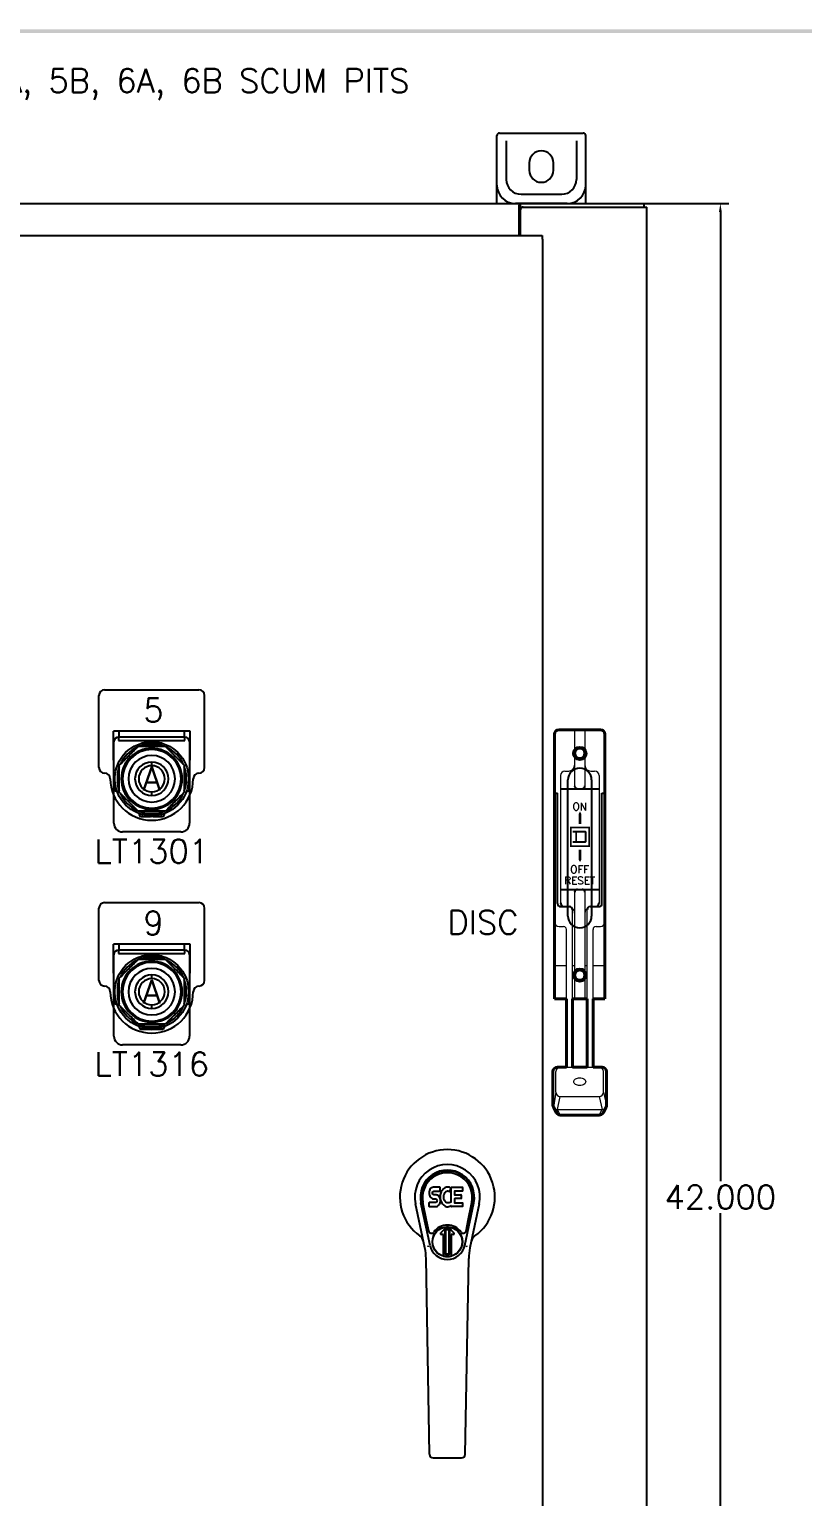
# Model space of a CAD drawing. Header units: inches. Extents: x 0 to 99.3, y 0 to 66.2.
# Drawn here: x 56.2 to 72.54, y 35.16 to 66.17 of the extents above; entities that cross this region are included whole.
import ezdxf
from ezdxf.enums import TextEntityAlignment as Align

# ---------------------------------------------------------------- set-up
doc = ezdxf.new("R2010")
doc.units = ezdxf.units.IN
doc.header["$LTSCALE"] = 0.5
doc.header["$MEASUREMENT"] = 0
doc.layers.add('CONTINUOUS1', color=7, linetype='Continuous', lineweight=20)
doc.layers.add('CONTINUOUS2', color=254, linetype='Continuous', lineweight=40)
for name, color, linetype in [('PNPG', 72, 'Continuous'), ('PRTG', 130, 'Continuous'), ('PSYMS', 7, 'Continuous'), ('PTAG', 150, 'Continuous')]:
    doc.layers.add(name, color=color, linetype=linetype)
doc.styles.add('ROMANS', font='ROMANS')
doc.styles.get("Standard").update_dxf_attribs({"font": 'romans.shx'})
doc.styles.add('WD', font='romans.shx')
doc.dimstyles.get("Standard").update_dxf_attribs({"dimtxt": 0.18, "dimasz": 0.18, "dimexe": 0.18, "dimexo": 0.0625, "dimgap": 0.09, "dimtad": 0, "dimtih": 1, "dimtoh": 1, "dimdec": 4, "dimzin": 0, "dimdsep": 46, "dimtxsty": 'Standard', "dimcen": 0.09, "dimadec": 0, "dimazin": 0, "dimtfac": 1, "dimtdec": 4, "dimtofl": 0, "dimtmove": 0, "dimatfit": 3, "dimfxl": 1, "dimtolj": 1, "dimtzin": 0, "dimarcsym": 0})

# ---------------------------------------------------------------- blocks, each defined once
blk = doc.blocks.new('S&L Title Block V2')
at = {"color": 2}
blk.add_trace([(0, 22.587), (0.025, 22.562), (33.9, 22.587), (33.875, 22.562)], dxfattribs=at)
for tag, height, p in [('TITLE#1', 0.15, (31.11, 1.739)), ('TITLE#2', 0.1, (31.129, 1.58))]:
    blk.add_attdef(tag, text='', height=height).set_placement(p, align=Align.CENTER)
for tag, p, height in [('DRAWNBY', (28.968, 0.735), 0.1), ('SCALE', (30.644, 0.731), 0.1), ('DATE', (30.653, 0.449), 0.1), ('CHKBY', (28.975, 0.429), 0.1), ('SH#', (32.993, 0.197), 0.125)]:
    blk.add_attdef(tag, p, '', height=height)
blk.add_attdef('JOB#', text='', height=0.125).set_placement((32.83, 0.195), align=Align.RIGHT)
at = {"flags": 9}
blk.add_attdef('WD_TB', (0, 0), '', height=0.1, dxfattribs=at)
blk = doc.blocks.new('9001KT38LGG31')
at = {"color": 7, "linetype": 'Continuous', "lineweight": 25}
for p, q in [((1.62, 2.129), (0, 2.129)), ((0, 1.68), (0, 2.129)), ((0.01, 0.185), (0.01, 1.904)), ((0.11, 2.004), (0.11, 1.932)), ((1.51, 2.004), (0.11, 2.004)), ((0.11, 1.932), (1.51, 1.932)), ((1.029, 1.874), (0.591, 1.874)), ((1.51, 1.932), (1.51, 2.004)), ((1.61, 1.904), (1.61, 0.185)), ((1.62, 1.68), (1.62, 2.129)), ((0.01, 1.68), (0, 1.68)), ((0.001, 1.516), (0.001, 1.68)), ((0.931, 1.849), (0.689, 1.849)), ((0.81, 1.769), (0.81, 1.812)), ((0.81, 1.744), (0.81, 1.754)), ((1.62, 1.68), (1.61, 1.68)), ((1.619, 1.516), (1.619, 1.68)), ((0.001, 1.516), (0.01, 1.516)), ((0.085, 1.245), (0.085, 1.003)), ((0.81, 1.4), (0.81, 1.478)), ((1.61, 1.516), (1.619, 1.516)), ((0.015, 1.085), (0.015, 0.906)), ((0.165, 1.124), (0.18, 1.124)), ((1.44, 1.124), (1.455, 1.124)), ((1.605, 0.906), (1.605, 1.085)), ((0.044, 0.926), (0.054, 0.926)), ((0.073, 0.864), (0.044, 0.864)), ((0.81, 0.77), (0.81, 0.848)), ((1.576, 0.864), (1.547, 0.864)), ((1.566, 0.926), (1.576, 0.926)), ((0.55, 0.358), (0.55, 0.387)), ((0.591, 0.374), (1.029, 0.374)), ((0.592, 0.329), (0.783, 0.329)), ((0.612, 0.368), (0.612, 0.358)), ((0.689, 0.399), (0.931, 0.399)), ((0.81, 0.494), (0.81, 0.504)), ((0.81, 0.437), (0.81, 0.479)), ((0.837, 0.329), (1.028, 0.329)), ((1.008, 0.358), (1.008, 0.368)), ((1.07, 0.387), (1.07, 0.358)), ((1.425, 0), (0.195, 0))]:
    blk.add_line(p, q, dxfattribs=at)
at = {"color": 8, "linetype": 'Continuous', "lineweight": 25}
for p, q in [((0.12, 2.004), (0.12, 2.129)), ((1.5, 2.004), (1.5, 2.129))]:
    blk.add_line(p, q, dxfattribs=at)
blk.add_circle((0.81, 1.124), 0.781)
at = {"color": 7, "linetype": 'Continuous', "lineweight": 25}
for centre, radius, start, end in [((0.11, 1.904), 0.1, 90, 180), ((0.81, 1.733), 0.188, 63.0553, 116.9447), ((1.51, 1.904), 0.1, 0, 90), ((0.81, 1.124), 0.735, 114.2887, 155.7113), ((0.81, 1.124), 0.645, 90, 270), ((0.81, 1.124), 0.63, 90, 270), ((0.81, 1.124), 0.62, 90, 270), ((0.81, 1.124), 0.492, 90, 270), ((0.81, 1.124), 0.735, 99.4621, 110.7113), ((0.81, 1.124), 0.645, 270, 90), ((0.81, 1.124), 0.63, 270, 90), ((0.81, 1.124), 0.62, 270, 90), ((0.81, 1.124), 0.492, 270, 90), ((0.81, 1.124), 0.735, 69.2887, 80.5379), ((0.81, 1.124), 0.735, 24.2887, 65.7113), ((0.81, 1.124), 0.735, 159.2887, 170.5379), ((0.81, 1.124), 0.354, 90, 270), ((0.81, 1.124), 0.276, 90, 270), ((0.81, 1.124), 0.354, 270, 90), ((0.81, 1.124), 0.276, 270, 90), ((0.81, 1.124), 0.735, 339.2887, 20.7113), ((0.201, 1.124), 0.19, 151.4973, 208.5027), ((0.81, 1.124), 0.735, 189.4621, 200.7113), ((1.419, 1.124), 0.19, 331.4973, 28.5027), ((0.044, 0.895), 0.031, 90.0046, 269.9954), ((0.81, 1.124), 0.735, 204.2887, 245.7113), ((0.81, 1.124), 0.735, 294.2887, 335.7113), ((1.576, 0.895), 0.031, 270.0046, 89.9954), ((0.81, 1.124), 0.735, 249.2887, 260.5379), ((0.581, 0.358), 0.031, 180.0046, 359.9954), ((0.81, 0.515), 0.188, 243.0553, 296.9447), ((0.81, 1.124), 0.735, 279.4621, 290.7113), ((1.039, 0.358), 0.031, 180.0046, 359.9954), ((0.195, 0.185), 0.185, 180, 270), ((1.425, 0.185), 0.185, 270, 0)]:
    blk.add_arc(centre, radius, start, end, dxfattribs=at)
for points, knots in [([(0.123, 1.409), (0.159, 1.445), (0.193, 1.479), (0.259, 1.546), (0.292, 1.578), (0.356, 1.642), (0.388, 1.675), (0.455, 1.741), (0.489, 1.775), (0.525, 1.812)], [0, 0, 0, 0, 0.25, 0.25, 0.5, 0.5, 0.75, 0.75, 1, 1, 1, 1]), ([(0.525, 1.812), (0.577, 1.812), (0.625, 1.812), (0.719, 1.812), (0.764, 1.812), (0.81, 1.812)], [0, 0, 0, 0, 0.5, 0.5, 1, 1, 1, 1]), ([(0.81, 1.812), (0.856, 1.812), (0.901, 1.812), (0.995, 1.812), (1.043, 1.812), (1.095, 1.812)], [0, 0, 0, 0, 0.5, 0.5, 1, 1, 1, 1]), ([(1.095, 1.812), (1.131, 1.775), (1.165, 1.741), (1.232, 1.675), (1.264, 1.642), (1.328, 1.578), (1.361, 1.546), (1.427, 1.479), (1.461, 1.445), (1.498, 1.409)], [0, 0, 0, 0, 0.25, 0.25, 0.5, 0.5, 0.75, 0.75, 1, 1, 1, 1]), ([(0.123, 0.839), (0.123, 0.891), (0.123, 0.939), (0.123, 1.033), (0.123, 1.078), (0.123, 1.17), (0.123, 1.215), (0.123, 1.309), (0.123, 1.357), (0.123, 1.409)], [0, 0, 0, 0, 0.25, 0.25, 0.5, 0.5, 0.75, 0.75, 1, 1, 1, 1]), ([(1.498, 1.409), (1.498, 1.357), (1.498, 1.309), (1.498, 1.215), (1.498, 1.17), (1.498, 1.078), (1.498, 1.033), (1.498, 0.939), (1.498, 0.891), (1.498, 0.839)], [0, 0, 0, 0, 0.25, 0.25, 0.5, 0.5, 0.75, 0.75, 1, 1, 1, 1]), ([(0.525, 0.437), (0.489, 0.473), (0.455, 0.507), (0.388, 0.573), (0.356, 0.606), (0.292, 0.67), (0.259, 0.702), (0.193, 0.769), (0.159, 0.803), (0.123, 0.839)], [0, 0, 0, 0, 0.25, 0.25, 0.5, 0.5, 0.75, 0.75, 1, 1, 1, 1]), ([(1.498, 0.839), (1.461, 0.803), (1.427, 0.769), (1.361, 0.702), (1.328, 0.67), (1.264, 0.606), (1.232, 0.573), (1.165, 0.507), (1.131, 0.473), (1.095, 0.437)], [0, 0, 0, 0, 0.25, 0.25, 0.5, 0.5, 0.75, 0.75, 1, 1, 1, 1]), ([(0.81, 0.437), (0.764, 0.437), (0.719, 0.437), (0.625, 0.437), (0.577, 0.437), (0.525, 0.437)], [0, 0, 0, 0, 0.5, 0.5, 1, 1, 1, 1]), ([(1.095, 0.437), (1.043, 0.437), (0.995, 0.437), (0.901, 0.437), (0.856, 0.437), (0.81, 0.437)], [0, 0, 0, 0, 0.5, 0.5, 1, 1, 1, 1])]:
    blk.add_open_spline(points, degree=3, knots=knots, dxfattribs=at)
blk = doc.blocks.new('*D48')
at = {"color": 0, "lineweight": -2, "transparency": 16777216}
for p, q in [((69.087, 62.486), (70.979, 62.486)), ((70.799, 62.306), (70.799, 41.826)), ((70.799, 20.666), (70.799, 41.146)), ((69.087, 20.486), (70.979, 20.486))]:
    blk.add_line(p, q, dxfattribs=at)
at = {"color": 0, "transparency": 16777216}
for points in [[(70.769, 62.306), (70.829, 62.306), (70.799, 62.486)], [(70.769, 20.666), (70.829, 20.666), (70.799, 20.486)]]:
    blk.add_solid(points, dxfattribs=at)
at = {"layer": 'Defpoints', "color": 0, "transparency": 16777216}
for p in [(69.024, 62.486), (70.799, 62.486), (69.024, 20.486)]:
    blk.add_point(p, dxfattribs=at)
at = {"color": 0, "transparency": 16777216, "insert": (70.799, 41.486), "char_height": 0.5, "attachment_point": 5}
blk.add_mtext('\\A1;42.000', dxfattribs=at)
blk = doc.blocks.new('_NPXXD3_RING_NAMETAG')
at = {"layer": 'PNPG'}
for p, q in [((-1.006, 1.009), (0.986, 1.009)), ((-1.125, -0.635), (-1.125, 0.89)), ((1.105, -0.635), (1.105, 0.89))]:
    blk.add_line(p, q, dxfattribs=at)
for centre, radius, start, end in [((-1.006, 0.89), 0.119, 90, 180), ((0.986, 0.89), 0.119, 0, 90), ((-1.006, -0.635), 0.119, 180, 270), ((-1.006, -0.874), 0.119, 0, 90), ((-0.01, -0.874), 0.876, 180, 0), ((0.986, -0.874), 0.119, 90, 180), ((0.986, -0.635), 0.119, 270, 0)]:
    blk.add_arc(centre, radius, start, end, dxfattribs=at)
blk = doc.blocks.new('9422A2')
for p, q in [((0.16, 6.895), (0.973, 6.895)), ((0.035, 6.801), (0.098, 6.801)), ((0.098, 4.468), (0.098, 6.801)), ((1.035, 4.468), (1.035, 6.801)), ((1.035, 6.801), (1.097, 6.801)), ((0.16, 4.77), (0.973, 4.77)), ((0.16, 4.406), (0.348, 4.406)), ((0.785, 4.406), (0.973, 4.406))]:
    blk.add_line(p, q)
for points in [[(0.571, 6.416, 0, 0.125, 0), (0.571, 6.295, 0.06, 0.06, 0), (0.571, 6.15, 0.06, 0.06, 0)], [(0.571, 5.345, 0, 0.125, 0), (0.571, 5.466, 0.06, 0.06, 0), (0.571, 5.611, 0.06, 0.06, 0)]]:
    blk.add_lwpolyline(points, format="xyseb")
at = {"const_width": 0.0366}
blk.add_lwpolyline([(0.376, 6.076), (0.376, 5.685), (0.766, 5.685), (0.766, 6.076)], close=True, dxfattribs=at)
for points, const_width in [([(0.419, 5.988), (0.686, 5.988)], 0.0391), ([(0.419, 6.008), (0.686, 6.008)], 0.00305), ([(0.491, 5.752), (0.491, 6.008)], 0.0366), ([(0.691, 5.984), (0.691, 5.776)], 0.0366), ([(0.686, 6.008), (0.711, 5.984)], 0.00305), ([(0.686, 5.771), (0.419, 5.771)], 0.0366), ([(0.686, 5.752), (0.419, 5.752)], 0.00305), ([(0.711, 5.776), (0.686, 5.752)], 0.00305)]:
    blk.add_lwpolyline(points, dxfattribs=dict(const_width=const_width))
for centre, radius, start, end in [((0.517, 6.955), 0.06, 180, 270), ((0.615, 6.955), 0.06, 270, 0), ((0.517, 4.71), 0.06, 90, 180), ((0.615, 4.71), 0.06, 0, 90), ((0.16, 4.468), 0.0625, 180, 270), ((0.253, 4.488), 0.093, 180, 242.0531), ((0.348, 4.343), 0.0625, 0, 90), ((0.785, 4.343), 0.0625, 90, 180), ((0.88, 4.488), 0.093, 297.9469, 360), ((0.973, 4.468), 0.0625, 270, 360)]:
    blk.add_arc(centre, radius, start, end)
for points in [[(0.686, 5.983), (0.71, 5.984), (0.686, 6.007)], [(0.686, 5.754), (0.71, 5.776), (0.686, 5.777)]]:
    blk.add_solid(points)
at = {"layer": 'CONTINUOUS1'}
for p, q in [((0.128, 8.145), (1.005, 8.145)), ((0.457, 8.145), (0.457, 6.955)), ((0.675, 8.145), (0.675, 6.955)), ((0.035, 2.457), (0.035, 8.052)), ((1.097, 2.457), (1.097, 8.052)), ((0.16, 7.177), (0.16, 4.488)), ((0.253, 7.27), (0.332, 7.27)), ((0.8, 7.27), (0.88, 7.27)), ((0.973, 7.177), (0.973, 4.488)), ((0.457, 4.71), (0.457, 2.457)), ((0.675, 4.71), (0.675, 2.457)), ((0.41, 1.01), (0.41, 4.343)), ((0.722, 1.01), (0.722, 4.343)), ((0.128, 3.985), (0.223, 3.985)), ((0.285, 1.01), (0.285, 3.922)), ((0.847, 1.01), (0.847, 3.922)), ((0.91, 3.985), (1.005, 3.985)), ((0.035, 3.16), (0.285, 3.16)), ((0.41, 3.16), (0.457, 3.16)), ((0.675, 3.16), (0.722, 3.16)), ((0.847, 3.16), (1.097, 3.16)), ((0.035, 2.457), (0.285, 2.457)), ((0.41, 2.457), (0.722, 2.457)), ((0.847, 2.457), (1.097, 2.457)), ((0.093, 1.01), (1.039, 1.01)), ((0, 0.21), (0, 0.917)), ((0.063, 0.484), (0.063, 0.917)), ((1.07, 0.484), (1.07, 0.917)), ((1.132, 0.21), (1.132, 0.917)), ((0.063, 0.484), (0.011, 0.166)), ((0.093, 0.117), (0.155, 0.391)), ((0.155, 0.391), (0.977, 0.391)), ((0.977, 0.391), (1.039, 0.117)), ((1.07, 0.484), (1.132, 0.21)), ((0.011, 0.166), (0.074, 0.049)), ((0.093, 0.117), (1.039, 0.117)), ((0.155, 0), (0.093, 0.117)), ((0.155, 0), (0.977, 0)), ((0.977, 0), (1.039, 0.117)), ((1.059, 0.049), (1.121, 0.166))]:
    blk.add_line(p, q, dxfattribs=at)
blk.add_lwpolyline([(0.691, 0.706, -0.142187), (0.683, 0.676, -0.107166), (0.655, 0.648, -0.078778), (0.616, 0.63, -0.06618), (0.566, 0.624, -0.06618), (0.516, 0.63, -0.078778), (0.478, 0.648, -0.107166), (0.45, 0.676, -0.142187), (0.441, 0.706, -0.142187), (0.45, 0.735, -0.107166), (0.478, 0.763, -0.078778), (0.516, 0.781, -0.06618), (0.566, 0.787, -0.06618), (0.616, 0.781, -0.078778), (0.655, 0.763, -0.107166), (0.683, 0.735, -0.142187)], format="xyb", close=True, dxfattribs=at)
for centre, radius, start, end in [((0.128, 8.052), 0.093, 90, 180), ((1.005, 8.052), 0.093, 0, 90), ((0.253, 7.177), 0.093, 90, 180), ((0.332, 7.395), 0.125, 270, 0), ((0.8, 7.395), 0.125, 180, 270), ((0.88, 7.177), 0.093, 0, 90), ((0.332, 4.27), 0.125, 0, 55.7584), ((0.8, 4.27), 0.125, 124.2416, 180), ((0.128, 4.078), 0.093, 180, 270), ((1.005, 4.078), 0.093, 270, 0), ((0.223, 3.922), 0.0625, 0, 90), ((0.91, 3.922), 0.0625, 90, 180), ((0.093, 0.917), 0.093, 90, 180), ((0.155, 0.917), 0.093, 90, 180), ((0.977, 0.917), 0.093, 0, 90), ((1.039, 0.917), 0.093, 0, 90), ((0.155, 0.484), 0.093, 180, 270), ((0.977, 0.484), 0.093, 270, 0), ((0.093, 0.21), 0.093, 180, 270), ((0.155, 0.093), 0.093, 208.1559, 270), ((0.977, 0.093), 0.093, 270, 331.8441), ((1.039, 0.21), 0.093, 270, 360)]:
    blk.add_arc(centre, radius, start, end, dxfattribs=at)
at = {"layer": 'CONTINUOUS2'}
for p, q in [((0.128, 8.145), (1.005, 8.145)), ((0.035, 2.457), (0.035, 8.052)), ((1.097, 2.457), (1.097, 8.052)), ((0.035, 2.457), (0.285, 2.457)), ((0.285, 1.01), (0.285, 2.457)), ((0.41, 2.457), (0.722, 2.457)), ((0.41, 1.01), (0.41, 2.457)), ((0.722, 1.01), (0.722, 2.457)), ((0.847, 1.01), (0.847, 2.457)), ((0.847, 2.457), (1.097, 2.457)), ((0.093, 1.01), (0.285, 1.01)), ((0.41, 1.01), (0.722, 1.01)), ((0.847, 1.01), (1.039, 1.01)), ((0, 0.21), (0, 0.917)), ((1.132, 0.21), (1.132, 0.917)), ((0.011, 0.166), (0.074, 0.049)), ((0.155, 0), (0.977, 0)), ((1.059, 0.049), (1.121, 0.166))]:
    blk.add_line(p, q, dxfattribs=at)
for centre in [(0.566, 7.645), (0.566, 2.957)]:
    blk.add_circle(centre, 0.109, dxfattribs=at)
for centre, start, end in [((0.128, 8.052), 90, 180), ((1.005, 8.052), 0, 90), ((0.093, 0.917), 90, 180), ((1.039, 0.917), 0, 90), ((0.093, 0.21), 180, 208.1559), ((0.155, 0.093), 208.1559, 270), ((0.977, 0.093), 270, 331.8441), ((1.039, 0.21), 331.8441, 360)]:
    blk.add_arc(centre, 0.093, start, end, dxfattribs=at)
at = {"style": 'ROMANS'}
for s, p in [('ON', (0.566, 6.52)), ('OFF', (0.566, 5.193)), ('RESET', (0.566, 4.957))]:
    blk.add_text(s, height=0.16, dxfattribs=at).set_placement(p, align=Align.MIDDLE)
blk = doc.blocks.new('SCE-42XEL3112SS6LP')
at = {"linetype": 'Continuous'}
for p, q in [((2.922, 44.552), (34.171, 44.552)), ((31.532, 43.877), (31.532, 44.509)), ((31.559, 43.877), (31.559, 44.417)), ((31.562, 44.477), (31.562, 44.552)), ((31.562, 44.477), (31.619, 44.477)), ((31.619, 44.477), (34.234, 44.477)), ((34.171, 44.477), (34.171, 44.552)), ((34.234, 2.627), (34.234, 44.477)), ((2.967, 43.877), (32.016, 43.877)), ((32.016, 43.877), (32.016, 43.802)), ((32.029, 43.802), (32.016, 43.802)), ((32.029, 43.802), (32.029, 3.302)), ((32.564, 29.494), (32.564, 32.369)), ((33.064, 32.369), (33.064, 29.494)), ((29.632, 23.666), (29.63, 23.643)), ((29.63, 23.643), (29.631, 23.619)), ((29.631, 23.619), (29.635, 23.595)), ((29.637, 23.69), (29.632, 23.666)), ((29.635, 23.595), (29.643, 23.573)), ((29.646, 23.712), (29.637, 23.69)), ((29.643, 23.573), (29.656, 23.553)), ((29.66, 23.732), (29.646, 23.712)), ((29.669, 23.74), (29.66, 23.732)), ((29.678, 23.746), (29.669, 23.74)), ((29.7, 23.756), (29.678, 23.746)), ((29.723, 23.764), (29.7, 23.756)), ((29.701, 23.631), (29.702, 23.646)), ((29.702, 23.623), (29.701, 23.631)), ((29.702, 23.646), (29.704, 23.661)), ((29.704, 23.616), (29.702, 23.623)), ((29.704, 23.661), (29.707, 23.668)), ((29.709, 23.61), (29.704, 23.616)), ((29.707, 23.668), (29.713, 23.673)), ((29.715, 23.606), (29.709, 23.61)), ((29.713, 23.673), (29.727, 23.677)), ((29.729, 23.602), (29.715, 23.606)), ((29.863, 23.764), (29.723, 23.764)), ((29.727, 23.677), (29.742, 23.678)), ((29.753, 23.603), (29.729, 23.602)), ((29.742, 23.678), (29.855, 23.678)), ((29.777, 23.601), (29.753, 23.603)), ((29.801, 23.596), (29.777, 23.601)), ((29.812, 23.591), (29.801, 23.596)), ((29.822, 23.585), (29.812, 23.591)), ((29.839, 23.568), (29.822, 23.585)), ((29.855, 23.678), (29.861, 23.679)), ((29.861, 23.679), (29.862, 23.684)), ((29.862, 23.684), (29.864, 23.697)), ((29.867, 23.6), (29.862, 23.555)), ((29.865, 23.721), (29.863, 23.764)), ((29.864, 23.697), (29.865, 23.721)), ((29.871, 23.621), (29.867, 23.6)), ((29.877, 23.643), (29.871, 23.621)), ((29.886, 23.664), (29.877, 23.643)), ((29.897, 23.683), (29.886, 23.664)), ((29.91, 23.701), (29.897, 23.683)), ((29.924, 23.718), (29.91, 23.701)), ((29.941, 23.733), (29.924, 23.718)), ((29.933, 23.571), (29.932, 23.544)), ((29.936, 23.598), (29.933, 23.571)), ((29.94, 23.61), (29.936, 23.598)), ((29.945, 23.622), (29.94, 23.61)), ((29.959, 23.746), (29.941, 23.733)), ((29.96, 23.645), (29.945, 23.622)), ((29.979, 23.755), (29.959, 23.746)), ((29.968, 23.656), (29.96, 23.645)), ((29.979, 23.663), (29.968, 23.656)), ((30.001, 23.76), (29.979, 23.755)), ((30.003, 23.674), (29.979, 23.663)), ((30.023, 23.762), (30.001, 23.76)), ((30.016, 23.677), (30.003, 23.674)), ((30.03, 23.677), (30.016, 23.677)), ((30.046, 23.762), (30.023, 23.762)), ((30.043, 23.674), (30.03, 23.677)), ((30.055, 23.669), (30.043, 23.674)), ((30.057, 23.76), (30.046, 23.762)), ((30.067, 23.757), (30.057, 23.76)), ((30.087, 23.739), (30.061, 23.671)), ((30.086, 23.745), (30.067, 23.757)), ((30.096, 23.762), (30.333, 23.762)), ((30.096, 23.436), (30.096, 23.762)), ((30.166, 23.674), (30.166, 23.606)), ((30.333, 23.678), (30.171, 23.678)), ((30.171, 23.602), (30.302, 23.602)), ((30.306, 23.597), (30.306, 23.524)), ((30.337, 23.757), (30.337, 23.683)), ((29.54, 22.483), (29.343, 23.409)), ((29.651, 22.53), (29.458, 23.433)), ((29.506, 23.207), (29.462, 23.434)), ((29.574, 23.06), (29.499, 23.441)), ((29.633, 23.357), (29.633, 23.432)), ((29.696, 23.437), (29.637, 23.436)), ((29.638, 23.352), (29.782, 23.352)), ((29.656, 23.553), (29.672, 23.536)), ((29.672, 23.536), (29.692, 23.522)), ((29.692, 23.522), (29.703, 23.518)), ((29.757, 23.437), (29.696, 23.437)), ((29.703, 23.518), (29.715, 23.516)), ((29.715, 23.516), (29.763, 23.516)), ((29.773, 23.438), (29.757, 23.437)), ((29.763, 23.516), (29.77, 23.515)), ((29.77, 23.515), (29.777, 23.513)), ((29.779, 23.442), (29.773, 23.438)), ((29.777, 23.513), (29.783, 23.508)), ((29.784, 23.447), (29.779, 23.442)), ((29.782, 23.352), (29.794, 23.354)), ((29.783, 23.508), (29.788, 23.502)), ((29.794, 23.459), (29.784, 23.447)), ((29.788, 23.502), (29.795, 23.489)), ((29.796, 23.466), (29.794, 23.459)), ((29.794, 23.354), (29.805, 23.358)), ((29.795, 23.489), (29.797, 23.473)), ((29.797, 23.473), (29.796, 23.466)), ((29.805, 23.358), (29.825, 23.372)), ((29.825, 23.372), (29.842, 23.388)), ((29.852, 23.548), (29.839, 23.568)), ((29.842, 23.388), (29.848, 23.398)), ((29.848, 23.398), (29.854, 23.409)), ((29.861, 23.526), (29.852, 23.548)), ((29.854, 23.409), (29.862, 23.432)), ((29.868, 23.502), (29.861, 23.526)), ((29.862, 23.555), (29.863, 23.533)), ((29.862, 23.432), (29.868, 23.455)), ((29.863, 23.533), (29.866, 23.511)), ((29.866, 23.511), (29.871, 23.489)), ((29.87, 23.479), (29.868, 23.502)), ((29.868, 23.455), (29.87, 23.479)), ((29.871, 23.489), (29.878, 23.468)), ((29.878, 23.468), (29.899, 23.429)), ((29.899, 23.429), (29.912, 23.41)), ((29.912, 23.41), (29.927, 23.394)), ((29.927, 23.394), (29.943, 23.379)), ((29.932, 23.544), (29.933, 23.531)), ((29.933, 23.531), (29.936, 23.518)), ((29.936, 23.518), (29.946, 23.493)), ((29.943, 23.379), (29.961, 23.365)), ((29.946, 23.493), (29.96, 23.47)), ((29.96, 23.47), (29.968, 23.46)), ((29.961, 23.365), (29.971, 23.36)), ((29.968, 23.46), (29.979, 23.451)), ((29.971, 23.36), (29.981, 23.356)), ((29.979, 23.451), (29.99, 23.444)), ((29.981, 23.356), (30.003, 23.35)), ((29.99, 23.444), (30.002, 23.439)), ((30.002, 23.439), (30.015, 23.436)), ((30.003, 23.35), (30.025, 23.348)), ((30.015, 23.436), (30.029, 23.436)), ((30.025, 23.348), (30.047, 23.351)), ((30.029, 23.436), (30.042, 23.438)), ((30.042, 23.438), (30.055, 23.442)), ((30.047, 23.351), (30.068, 23.358)), ((30.055, 23.442), (30.067, 23.447)), ((30.067, 23.447), (30.078, 23.455)), ((30.068, 23.358), (30.087, 23.369)), ((30.084, 23.454), (30.096, 23.436)), ((30.098, 23.37), (30.087, 23.37)), ((30.087, 23.369), (30.087, 23.37)), ((30.098, 23.357), (30.098, 23.37)), ((30.334, 23.352), (30.102, 23.352)), ((30.167, 23.515), (30.167, 23.438)), ((30.302, 23.52), (30.172, 23.52)), ((30.172, 23.433), (30.334, 23.433)), ((30.338, 23.429), (30.338, 23.357)), ((30.382, 22.53), (30.575, 23.433)), ((30.459, 23.06), (30.534, 23.441)), ((30.69, 23.409), (30.493, 22.483)), ((30.526, 23.207), (30.571, 23.434)), ((29.622, 22.835), (29.574, 23.06)), ((30.411, 22.835), (30.459, 23.06)), ((29.878, 22.799), (29.989, 22.909)), ((29.989, 22.909), (29.878, 22.799)), ((29.934, 22.765), (29.892, 22.765)), ((29.934, 22.765), (29.892, 22.765)), ((29.934, 22.765), (29.934, 22.765)), ((29.934, 22.306), (29.934, 22.765)), ((29.934, 22.306), (29.934, 22.765)), ((29.973, 22.871), (29.987, 22.885)), ((29.987, 22.857), (29.973, 22.871)), ((29.973, 22.344), (29.973, 22.871)), ((29.987, 22.885), (30.046, 22.885)), ((29.987, 22.885), (30.001, 22.871)), ((30.001, 22.871), (29.987, 22.857)), ((29.987, 22.358), (29.987, 22.857)), ((30.001, 22.871), (30.032, 22.871)), ((30.032, 22.871), (30.046, 22.885)), ((30.046, 22.858), (30.032, 22.871)), ((30.154, 22.799), (30.044, 22.909)), ((30.044, 22.909), (30.155, 22.799)), ((30.046, 22.885), (30.06, 22.871)), ((30.06, 22.871), (30.046, 22.858)), ((30.046, 22.858), (30.046, 22.358)), ((30.06, 22.871), (30.06, 22.344)), ((30.141, 22.765), (30.099, 22.765)), ((30.141, 22.765), (30.099, 22.765)), ((30.099, 22.765), (30.099, 22.765)), ((30.099, 22.765), (30.099, 22.306)), ((30.099, 22.765), (30.099, 22.306)), ((29.973, 22.344), (29.987, 22.358)), ((29.987, 22.33), (29.973, 22.344)), ((29.987, 22.358), (30.001, 22.344)), ((30.001, 22.344), (29.987, 22.33)), ((30.046, 22.33), (29.987, 22.33)), ((30.032, 22.344), (30.001, 22.344)), ((30.032, 22.344), (30.046, 22.358)), ((30.046, 22.33), (30.032, 22.344)), ((30.046, 22.358), (30.06, 22.344)), ((30.06, 22.344), (30.046, 22.33)), ((29.638, 18.118), (29.566, 22.257)), ((30.395, 18.118), (30.467, 22.257)), ((29.717, 18.04), (30.316, 18.04))]:
    blk.add_line(p, q, dxfattribs=at)
for points in [[(31.532, 44.509), (31.533, 44.51), (31.534, 44.512), (31.535, 44.514), (31.536, 44.516), (31.538, 44.518), (31.539, 44.52), (31.54, 44.523), (31.541, 44.526)], [(31.532, 44.456), (31.533, 44.456), (31.534, 44.456), (31.536, 44.456), (31.537, 44.456), (31.538, 44.457), (31.539, 44.457), (31.54, 44.457), (31.541, 44.458), (31.542, 44.459), (31.543, 44.46), (31.544, 44.461), (31.545, 44.462), (31.546, 44.463), (31.547, 44.464), (31.548, 44.465), (31.549, 44.467)], [(31.541, 44.526), (31.543, 44.531), (31.544, 44.533), (31.545, 44.536), (31.546, 44.538), (31.548, 44.54), (31.549, 44.542), (31.55, 44.544), (31.551, 44.545), (31.552, 44.547), (31.553, 44.548), (31.554, 44.549), (31.556, 44.55), (31.557, 44.551), (31.558, 44.551), (31.559, 44.552), (31.561, 44.552), (31.562, 44.552)], [(31.549, 44.467), (31.551, 44.469), (31.552, 44.471), (31.553, 44.472), (31.555, 44.473), (31.556, 44.474), (31.557, 44.475), (31.558, 44.476), (31.559, 44.476), (31.56, 44.477), (31.561, 44.477), (31.562, 44.477)], [(29.618, 22.499), (29.616, 22.505), (29.615, 22.51), (29.613, 22.516), (29.612, 22.521)], [(30.421, 22.521), (30.419, 22.516), (30.418, 22.51), (30.416, 22.505), (30.415, 22.499)]]:
    blk.add_lwpolyline(points, dxfattribs=at)
for centre, radius in [((32.814, 32.932), 0.141), ((32.814, 28.244), 0.141), ((30.016, 22.608), 0.317), ((30.016, 22.608), 0.313)]:
    blk.add_circle(centre, radius, dxfattribs=at)
for centre, radius, start, end in [((31.619, 44.417), 0.06, 90, 180), ((32.814, 32.369), 0.25, 0, 180), ((32.814, 29.494), 0.25, 180, 0), ((30.016, 23.552), 1.004, 305.5066, 234.4934), ((30.016, 23.552), 0.689, 347.9703, 192.0297), ((30.016, 23.552), 0.571, 347.9703, 192.0297), ((30.016, 23.542), 0.527, 348.9402, 191.0594), ((30.057, 23.673), 0.00448, 246.1578, 339.0016), ((30.083, 23.741), 0.00448, 339.0016, 51.8729), ((30.171, 23.674), 0.00448, 90, 180), ((30.171, 23.606), 0.00448, 180, 270), ((30.302, 23.597), 0.00448, 0, 90), ((30.333, 23.757), 0.00448, 0, 90), ((30.333, 23.683), 0.00448, 270, 0), ((29.637, 23.432), 0.00448, 90, 180.0119), ((29.638, 23.357), 0.00483, 180, 270), ((30.081, 23.451), 0.00448, 34.0893, 127.3444), ((30.102, 23.357), 0.00448, 180, 270), ((30.172, 23.515), 0.00448, 90, 180), ((30.172, 23.438), 0.00448, 180, 270), ((30.302, 23.524), 0.00448, 270, 0), ((30.334, 23.429), 0.00448, 0, 90), ((30.334, 23.357), 0.00448, 270, 0), ((30.016, 22.608), 0.354, 35.4237, 144.5763), ((29.319, 22.575), 0.197, 12.0297, 54.4934), ((29.679, 22.847), 0.0591, 192.0297, 324.5763), ((29.892, 22.785), 0.0197, 135, 270), ((29.892, 22.785), 0.0195, 135, 270), ((30.016, 22.881), 0.0394, 45, 135), ((30.016, 22.881), 0.0392, 45, 135), ((30.141, 22.785), 0.0197, 270, 45), ((30.141, 22.785), 0.0195, 270, 45), ((30.353, 22.847), 0.0591, 215.4237, 347.9703), ((30.714, 22.575), 0.197, 125.5066, 167.9703), ((28.385, 22.236), 1.181, 1, 12.0297), ((30.016, 22.608), 0.374, 192.0297, 347.9703), ((31.648, 22.236), 1.181, 167.9703, 179), ((30.016, 22.608), 0.313, 254.7027, 285.2973), ((29.717, 18.119), 0.0787, 181, 270), ((30.316, 18.119), 0.0787, 270, 359)]:
    blk.add_arc(centre, radius, start, end, dxfattribs=at)
blk.add_ellipse((30.016, 23.542), major_axis=(0, 0.565), ratio=0.999848, start_param=-1.76365, end_param=1.76365, dxfattribs=at)
blk = doc.blocks.new('FEET')
at = {"color": 7, "linetype": 'Continuous'}
for p, q in [((66.079, 62.486), (66.079, 63.925)), ((66.13, 63.976), (67.903, 63.976)), ((67.954, 62.486), (67.954, 63.925)), ((66.274, 63.81), (66.274, 62.994)), ((67.759, 63.81), (67.759, 62.994)), ((66.762, 63.345), (66.762, 63.189)), ((67.27, 63.189), (67.27, 63.345)), ((66.587, 62.681), (67.446, 62.681)), ((67.563, 62.486), (66.469, 62.486))]:
    blk.add_line(p, q, dxfattribs=at)
for centre, radius, start, end in [((66.13, 63.925), 0.0508, 90, 180), ((67.903, 63.925), 0.0508, 0, 90), ((67.016, 63.345), 0.254, 0, 180), ((66.587, 62.994), 0.312, 180, 270), ((67.016, 63.189), 0.254, 180, 0), ((67.446, 62.994), 0.312, 270, 0), ((66.469, 62.876), 0.391, 180, 270), ((67.563, 62.876), 0.391, 270, 0)]:
    blk.add_arc(centre, radius, start, end, dxfattribs=at)

msp = doc.modelspace()

# ---------------------------------------------------------------- block references
at = {"xscale": 2.929396860719451, "yscale": 2.929396860719451, "zscale": 2.929396860719451}
msp.add_blockref('S&L Title Block V2', (0, 0), dxfattribs=at)
msp.add_blockref('FEET', (0, 0))
at = {"layer": 'PSYMS'}
for name, p in [('SCE-42XEL3112SS6LP', (35.0145, 17.9336)), ('_NPXXD3_RING_NAMETAG', (58.7942, 51.2015)), ('_NPXXD3_RING_NAMETAG', (58.7942, 46.7015))]:
    msp.add_blockref(name, p, dxfattribs=at)
ref = msp.add_blockref('9001KT38LGG31', (57.9743, 49.2036), dxfattribs=at)
ref.add_attrib('P_TAG1', 'LT1301', dxfattribs={"layer": 'PTAG', "height": 0.5, "style": 'WD', "flags": 8}).set_placement((58.7843, 48.7962), align=Align.MIDDLE_CENTER)
ref.add_attrib('RATING1', 'A', dxfattribs={"layer": 'PRTG', "height": 0.5, "style": 'WD', "flags": 8}).set_placement((58.7843, 50.0791), align=Align.CENTER)
ref = msp.add_blockref('9422A2', (67.2621, 43.2209), dxfattribs=at)
ref.add_attrib('P_TAG1', 'DISC', dxfattribs={"layer": 'PTAG', "height": 0.5, "style": 'WD', "flags": 8}).set_placement((65.7852, 47.2933), align=Align.MIDDLE_CENTER)
ref = msp.add_blockref('9001KT38LGG31', (57.9743, 44.7036), dxfattribs=at)
ref.add_attrib('P_TAG1', 'LT1316', dxfattribs={"layer": 'PTAG', "height": 0.5, "style": 'WD', "flags": 8}).set_placement((58.7843, 44.2962), align=Align.MIDDLE_CENTER)
ref.add_attrib('RATING1', 'A', dxfattribs={"layer": 'PRTG', "height": 0.5, "style": 'WD', "flags": 8}).set_placement((58.7843, 45.5791), align=Align.CENTER)

# ---------------------------------------------------------------- texts
at = {"insert": (38.3443, 65.3335), "char_height": 0.5, "width": 30.481444, "attachment_point": 1}
msp.add_mtext('DRAWING IS TYP. FOR SECONDARY CLARIFIER NO. 5A, 5B, 6A, 6B SCUM PITS', dxfattribs=at)
at = {"char_height": 0.5, "attachment_point": 1}
for s, insert in [('5', (58.6061, 52.0292)), ('9', (58.6061, 47.5292))]:
    msp.add_mtext_dynamic_manual_height_columns(s, width=0.561782, gutter_width=0.5, heights=[0], dxfattribs=dict(at, insert=insert))

# ---------------------------------------------------------------- dimensions: what is measured, and where the dimension line sits
dim = msp.add_linear_dim(base=(70.7988, 62.4857), p1=(69.0244, 20.4857), p2=(69.0244, 62.4857), angle=90, dimstyle='Standard', override={"dimtxt": 0.5, "dimgap": 0.09, "dimdec": 3})
dim.commit()
dim.dimension.update_dxf_attribs({"geometry": '*D48', "text_midpoint": (70.7988, 41.4857)})

doc.saveas('drawing.dxf')
